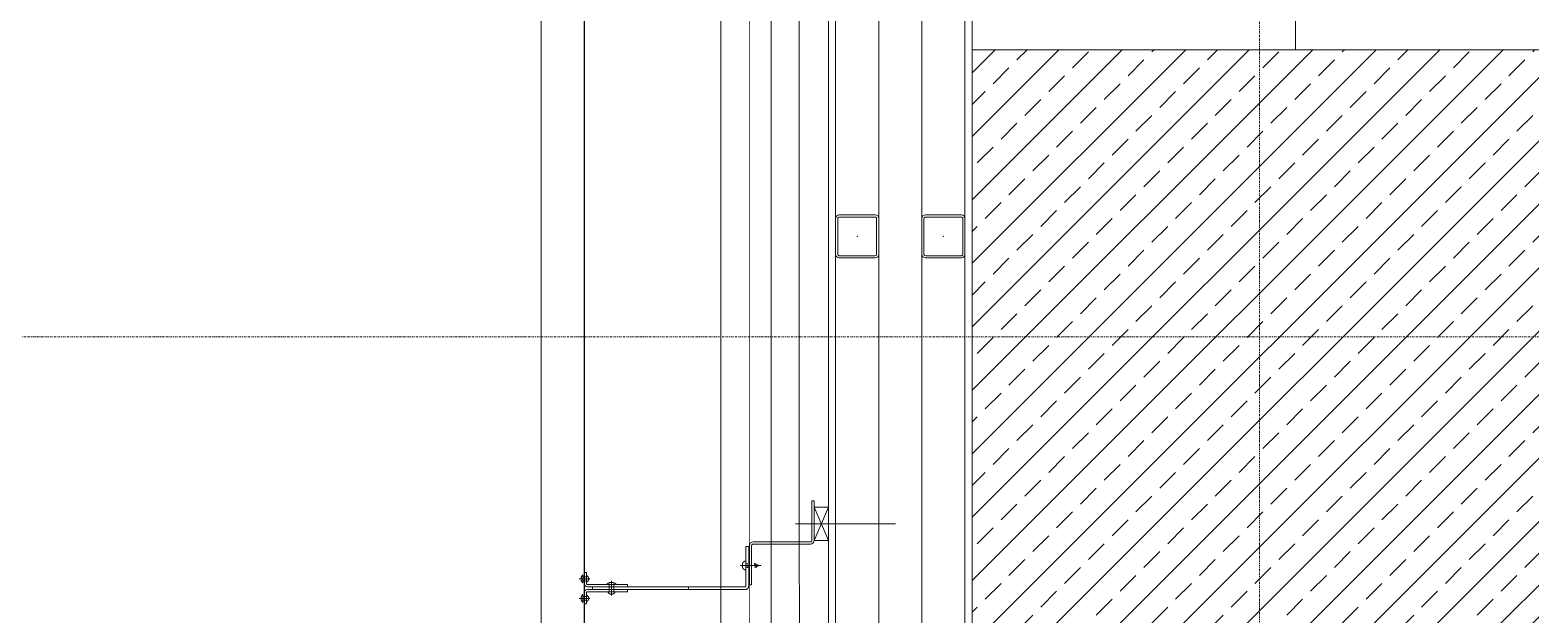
# Model space of a CAD drawing. Extents: x -1439 to 23780, y -1362 to 4476.
# Drawn here: x 12941.3 to 13150.2, y 1946.4 to 2027.8 of the extents above; entities that cross this region are included whole.
import ezdxf

# ---------------------------------------------------------------- set-up
doc = ezdxf.new("R2010")
doc.units = 0
doc.header["$MEASUREMENT"] = 0
for name, pattern in [('Audi$0$DASHDOT2', [0.5, 0.25, -0.125, 0, -0.125]), ('Audi$0$DOT2', [0.125, 0, -0.125]), ('Audi$0$HIDDEN', [0.375, 0.25, -0.125])]:
    doc.linetypes.add(name, pattern=pattern)
doc.layers.get('0').update_dxf_attribs({"color": 9, "lineweight": 9})
for name, color, linetype, lineweight in [('Audi$0$01', 8, 'Continuous', 9), ('Audi$0$06B', 8, 'Continuous', 9), ('Audi$0$06C', 8, 'Continuous', 9), ('Audi$0$06D', 8, 'Continuous', 9), ('Audi$0$09W', 8, 'Continuous', 9), ('Audi$0$10', 8, 'Continuous', 9), ('Audi$0$11', 8, 'Continuous', 9), ('Audi$0$20', 8, 'Audi$0$DOT2', 9), ('Audi$0$24', 8, 'Audi$0$DASHDOT2', 9), ('Audi$0$33', 8, 'Audi$0$BATTING', 9), ('Audi$0$35', 8, 'Continuous', 9)]:
    doc.layers.add(name, color=color, linetype=linetype, lineweight=lineweight)
doc.linetypes.add('Audi$0$BATTING', pattern='A,0.0001,-0.1,[134,ltypeshp.shx,S=0.1,R=0,X=-0.1,Y=0],-0.2,[134,ltypeshp.shx,S=0.1,R=180,X=0.1,Y=0],-0.1', length=0.4001)

# ---------------------------------------------------------------- blocks, each defined once
blk = doc.blocks.new('Audi$0$p-kolon_80x80')
at = {"layer": 'Audi$0$09W'}
h = blk.add_hatch(dxfattribs=at)
h.set_pattern_fill('ANSI33', color=256, scale=25, style=0)
h.set_pattern_definition([(45, (-1222.5, -385), (-4.419417, 4.419417), []), (45, (-1218.0806, -385), (-4.419417, 4.419417), [3.125, -1.5625])])
h.paths.add_polyline_path([(-40, -40), (40, -40), (40, 40), (-40, 40)])
blk.add_lwpolyline([(-40, -40), (40, -40), (40, 40), (-40, 40)], close=True)
blk = doc.blocks.new('Audi$0$P-AKS_AUDI')
at = {"layer": 'Audi$0$24'}
for points in [[(-3500, -2590), (-3500, 1250)], [(-3840, -800), (360, -800)]]:
    blk.add_lwpolyline(points, dxfattribs=at)
blk = doc.blocks.new('Audi$0$p- alum kaplama profil')
at = {"lineweight": 13}
blk.add_lwpolyline([(7.12, 12.59), (7.12, 26.49)], dxfattribs=at)
at = {"lineweight": 5}
blk.add_lwpolyline([(9.44, 15.16), (4.79, 15.16), (4.79, 17.16), (9.44, 17.16)], close=True, dxfattribs=at)
for points in [[(4.79, 15.16), (9.44, 17.16)], [(9.44, 15.16), (4.79, 17.16)]]:
    blk.add_lwpolyline(points, dxfattribs=at)
at = {"lineweight": 18}
blk.add_lwpolyline([(4.09, 6.16), (-1.41, 6.16), (-1.41, 6.46), (4.09, 6.46, 0.414214), (4.29, 6.66), (4.29, 14.66, -0.414214), (4.79, 15.16), (10.29, 15.16), (10.29, 14.86), (4.79, 14.86, 0.414214), (4.59, 14.66), (4.59, 6.66, -0.414214)], format="xyb", close=True, dxfattribs=at)
blk.add_lwpolyline([(-2.06, 5.56), (-2.06, -2.34), (-2.06, -15.69), (-1.66, -15.69), (-1.66, -2.34), (-1.66, 5.56), (-1.66, 5.56), (-1.66, 5.57), (-1.66, 5.57), (-1.66, 5.58), (-1.66, 5.58), (-1.65, 5.59), (-1.65, 5.59), (-1.65, 5.59), (-1.65, 5.6), (-1.65, 5.6), (-1.64, 5.61), (-1.64, 5.61), (-1.64, 5.62), (-1.64, 5.62), (-1.63, 5.62), (-1.63, 5.63), (-1.63, 5.63), (-1.62, 5.63), (-1.62, 5.64), (-1.61, 5.64), (-1.61, 5.64), (-1.61, 5.64), (-1.6, 5.65), (-1.6, 5.65), (-1.59, 5.65), (-1.59, 5.65), (-1.58, 5.65), (-1.58, 5.65), (-1.57, 5.66), (-1.57, 5.66), (-1.56, 5.66), (-1.56, 5.66), (3.94, 5.66), (3.94, 6.06), (-1.56, 6.06), (-1.58, 6.06), (-1.61, 6.05), (-1.63, 6.05), (-1.66, 6.05), (-1.68, 6.04), (-1.7, 6.03), (-1.73, 6.03), (-1.75, 6.02), (-1.77, 6.01), (-1.79, 6), (-1.82, 5.99), (-1.84, 5.97), (-1.86, 5.96), (-1.88, 5.94), (-1.89, 5.93), (-1.91, 5.91), (-1.93, 5.89), (-1.95, 5.87), (-1.96, 5.85), (-1.97, 5.83), (-1.99, 5.81), (-2, 5.79), (-2.01, 5.77), (-2.02, 5.75), (-2.03, 5.72), (-2.04, 5.7), (-2.04, 5.68), (-2.05, 5.65), (-2.05, 5.63), (-2.06, 5.61), (-2.06, 5.58)], close=True)
blk.add_lwpolyline([(-1.66, -2.34), (-2.06, -2.34)])
for points in [[(-2.36, -10.84), (-2.36, -16.39), (-2.36, -16.39, -0.414214), (-2.51, -16.54), (-2.51, -16.54), (-4.06, -16.54), (-4.06, -16.84), (-2.51, -16.84), (-2.51, -16.84, 0.414214), (-2.06, -16.39), (-2.06, -10.84)], [(-1.36, -10.84), (-1.66, -10.84), (-1.66, -16.39, 0.414214), (-1.21, -16.84), (-1.21, -16.84), (0.34, -16.84), (0.34, -16.54), (-1.21, -16.54), (-1.21, -16.54, -0.414214), (-1.36, -16.39), (-1.36, -16.39)]]:
    blk.add_lwpolyline(points, format="xyb", close=True)
for points in [[(1.61, 6.87, -10), (0.98, 6.96, -10)], [(1.56, 7.05, -10), (1.02, 7.13, -10)], [(1.05, 6.91, -10), (1.29, 7.56, -10)], [(1.29, 4.93, -10), (1.29, 7.8, -10)], [(1.53, 6.82, -10), (1.29, 7.56, -10)], [(0.67, 5.66, -10), (1.91, 5.66, -10)], [(0.67, 5.66, -10), (0.67, 5.64, -10), (0.67, 5.62, -10), (0.67, 5.6, -10), (0.68, 5.58, -10), (0.68, 5.56, -10), (0.69, 5.54, -10), (0.69, 5.52, -10), (0.7, 5.5, -10), (0.7, 5.48, -10), (0.71, 5.46, -10), (0.72, 5.45, -10), (0.73, 5.43, -10), (0.74, 5.41, -10), (0.75, 5.4, -10), (0.76, 5.38, -10), (0.77, 5.36, -10), (0.79, 5.35, -10), (0.8, 5.33, -10), (0.81, 5.32, -10), (0.83, 5.31, -10), (0.84, 5.29, -10), (0.86, 5.28, -10), (0.87, 5.27, -10), (0.89, 5.26, -10), (0.91, 5.25, -10), (0.92, 5.24, -10), (0.94, 5.23, -10), (0.96, 5.22, -10), (0.98, 5.21, -10), (1, 5.21, -10), (1.02, 5.2, -10), (1.03, 5.2, -10)], [(0.96, 5.66, -10), (0.97, 5.66, -10), (0.97, 5.66, -10), (0.97, 5.66, -10), (0.98, 5.66, -10), (0.98, 5.66, -10), (0.99, 5.66, -10), (0.99, 5.66, -10), (1, 5.66, -10), (1, 5.67, -10), (1, 5.67, -10), (1.01, 5.67, -10), (1.01, 5.67, -10), (1.01, 5.67, -10), (1.02, 5.68, -10), (1.02, 5.68, -10), (1.02, 5.68, -10), (1.03, 5.69, -10), (1.03, 5.69, -10), (1.03, 5.69, -10), (1.04, 5.7, -10), (1.04, 5.7, -10), (1.04, 5.7, -10), (1.04, 5.71, -10), (1.04, 5.71, -10), (1.05, 5.72, -10), (1.05, 5.72, -10), (1.05, 5.72, -10), (1.05, 5.73, -10), (1.05, 5.73, -10), (1.05, 5.74, -10), (1.05, 5.74, -10), (1.05, 5.75, -10)], [(1.33, 5.85, -10), (0.98, 5.88, -10)], [(1.03, 5.2, -10), (1.04, 5.2, -10), (1.05, 5.19, -10), (1.05, 5.19, -10), (1.06, 5.19, -10), (1.06, 5.19, -10), (1.07, 5.19, -10), (1.07, 5.19, -10), (1.08, 5.19, -10), (1.08, 5.19, -10), (1.09, 5.19, -10), (1.09, 5.18, -10), (1.1, 5.18, -10), (1.1, 5.18, -10), (1.11, 5.18, -10), (1.11, 5.18, -10), (1.12, 5.18, -10), (1.12, 5.18, -10), (1.13, 5.18, -10), (1.13, 5.18, -10), (1.14, 5.18, -10), (1.15, 5.18, -10), (1.15, 5.18, -10), (1.16, 5.17, -10), (1.16, 5.17, -10), (1.17, 5.17, -10), (1.17, 5.17, -10), (1.18, 5.17, -10), (1.18, 5.17, -10), (1.19, 5.17, -10), (1.19, 5.17, -10), (1.2, 5.17, -10), (1.2, 5.17, -10)], [(1.05, 5.83, -10), (1.05, 6.01, -10)], [(1.05, 5.75, -10), (1.05, 5.83, -10)], [(1.2, 5.17, -10), (1.2, 5.2, -10)], [(1.38, 5.2, -10), (1.2, 5.2, -10)], [(1.29, 6.16, -10), (1.29, 6.26, -10)], [(1.38, 5.17, -10), (1.38, 5.2, -10)], [(1.38, 5.17, -10), (1.38, 5.17, -10), (1.39, 5.17, -10), (1.39, 5.17, -10), (1.4, 5.17, -10), (1.41, 5.17, -10), (1.41, 5.17, -10), (1.42, 5.17, -10), (1.42, 5.17, -10), (1.43, 5.17, -10), (1.43, 5.18, -10), (1.44, 5.18, -10), (1.44, 5.18, -10), (1.45, 5.18, -10), (1.45, 5.18, -10), (1.46, 5.18, -10), (1.46, 5.18, -10), (1.47, 5.18, -10), (1.47, 5.18, -10), (1.48, 5.18, -10), (1.48, 5.18, -10), (1.49, 5.18, -10), (1.5, 5.19, -10), (1.5, 5.19, -10), (1.51, 5.19, -10), (1.51, 5.19, -10), (1.52, 5.19, -10), (1.52, 5.19, -10), (1.53, 5.19, -10), (1.53, 5.19, -10), (1.54, 5.19, -10), (1.54, 5.2, -10), (1.55, 5.2, -10)], [(1.53, 5.75, -10), (1.53, 5.92, -10)], [(1.53, 5.75, -10), (1.53, 5.74, -10), (1.53, 5.74, -10), (1.53, 5.73, -10), (1.53, 5.73, -10), (1.53, 5.72, -10), (1.54, 5.72, -10), (1.54, 5.72, -10), (1.54, 5.71, -10), (1.54, 5.71, -10), (1.54, 5.7, -10), (1.54, 5.7, -10), (1.55, 5.7, -10), (1.55, 5.69, -10), (1.55, 5.69, -10), (1.55, 5.69, -10), (1.56, 5.68, -10), (1.56, 5.68, -10), (1.56, 5.68, -10), (1.57, 5.67, -10), (1.57, 5.67, -10), (1.58, 5.67, -10), (1.58, 5.67, -10), (1.58, 5.67, -10), (1.59, 5.66, -10), (1.59, 5.66, -10), (1.6, 5.66, -10), (1.6, 5.66, -10), (1.6, 5.66, -10), (1.61, 5.66, -10), (1.61, 5.66, -10), (1.62, 5.66, -10), (1.62, 5.66, -10)], [(1.55, 5.2, -10), (1.57, 5.2, -10), (1.59, 5.21, -10), (1.6, 5.21, -10), (1.62, 5.22, -10), (1.64, 5.23, -10), (1.66, 5.24, -10), (1.68, 5.25, -10), (1.69, 5.26, -10), (1.71, 5.27, -10), (1.73, 5.28, -10), (1.74, 5.29, -10), (1.76, 5.31, -10), (1.77, 5.32, -10), (1.78, 5.33, -10), (1.8, 5.35, -10), (1.81, 5.36, -10), (1.82, 5.38, -10), (1.83, 5.4, -10), (1.84, 5.41, -10), (1.85, 5.43, -10), (1.86, 5.45, -10), (1.87, 5.46, -10), (1.88, 5.48, -10), (1.89, 5.5, -10), (1.89, 5.52, -10), (1.9, 5.54, -10), (1.9, 5.56, -10), (1.9, 5.58, -10), (1.91, 5.6, -10), (1.91, 5.62, -10), (1.91, 5.64, -10), (1.91, 5.66, -10)], [(-2.36, -12.52, 0), (-2.4, -12.53, 0), (-2.43, -12.56, 0), (-2.47, -12.58, 0), (-2.5, -12.6, 0), (-2.53, -12.63, 0), (-2.56, -12.66, 0), (-2.59, -12.69, 0), (-2.61, -12.73, 0), (-2.63, -12.76, 0), (-2.65, -12.8, 0), (-2.67, -12.84, 0), (-2.68, -12.88, 0), (-2.69, -12.92, 0), (-2.7, -12.96, 0), (-2.71, -13, 0), (-2.71, -13.04, 0), (-2.71, -13.08, 0), (-2.7, -13.13, 0), (-2.69, -13.17, 0), (-2.68, -13.21, 0), (-2.67, -13.25, 0), (-2.65, -13.28, 0), (-2.63, -13.32, 0), (-2.61, -13.36, 0), (-2.59, -13.39, 0), (-2.56, -13.42, 0), (-2.53, -13.45, 0), (-2.5, -13.48, 0), (-2.47, -13.51, 0), (-2.43, -13.53, 0), (-2.4, -13.55, 0), (-2.36, -13.57, 0)], [(-2.36, -13.04, 0), (-2.36, -12.52, 0)], [(-1.36, -13.04, 0), (-1.36, -12.37, 0)], [(-1.36, -13.72, 0), (-1.32, -13.68, 0), (-1.29, -13.65, 0), (-1.26, -13.61, 0), (-1.23, -13.58, 0), (-1.2, -13.54, 0), (-1.18, -13.5, 0), (-1.16, -13.45, 0), (-1.14, -13.41, 0), (-1.12, -13.37, 0), (-1.1, -13.32, 0), (-1.09, -13.28, 0), (-1.08, -13.23, 0), (-1.07, -13.18, 0), (-1.06, -13.14, 0), (-1.06, -13.09, 0), (-1.06, -13.04, 0), (-1.06, -12.99, 0), (-1.06, -12.95, 0), (-1.07, -12.9, 0), (-1.08, -12.85, 0), (-1.09, -12.81, 0), (-1.1, -12.76, 0), (-1.12, -12.72, 0), (-1.14, -12.67, 0), (-1.16, -12.63, 0), (-1.18, -12.59, 0), (-1.2, -12.55, 0), (-1.23, -12.51, 0), (-1.26, -12.47, 0), (-1.29, -12.43, 0), (-1.32, -12.4, 0), (-1.36, -12.37, 0)], [(-2.86, -13.04, 0), (-0.86, -13.04, 0)], [(-2.36, -13.04, 0), (-2.36, -12.73, 0)], [(-2.36, -12.73, 0), (-2.36, -13.04, 0)], [(-1.36, -12.73, 0), (-2.36, -12.73, 0)], [(-2.36, -13.04, 0), (-2.36, -13.36, 0)], [(-2.36, -13.04, 0), (-2.36, -13.57, 0)], [(-2.36, -13.36, 0), (-2.36, -13.04, 0)], [(-1.36, -13.36, 0), (-2.36, -13.36, 0)], [(-1.36, -13.04, 0), (-1.36, -13.72, 0)], [(-2.85, -16.54, 0), (-2.86, -16.51, 0), (-2.87, -16.47, 0), (-2.89, -16.44, 0), (-2.91, -16.41, 0), (-2.93, -16.38, 0), (-2.96, -16.35, 0), (-2.98, -16.33, 0), (-3.01, -16.31, 0), (-3.04, -16.29, 0), (-3.07, -16.27, 0), (-3.11, -16.25, 0), (-3.14, -16.24, 0), (-3.18, -16.23, 0), (-3.21, -16.22, 0), (-3.25, -16.22, 0), (-3.29, -16.22, 0), (-3.32, -16.22, 0), (-3.36, -16.22, 0), (-3.39, -16.23, 0), (-3.43, -16.24, 0), (-3.46, -16.25, 0), (-3.5, -16.27, 0), (-3.53, -16.29, 0), (-3.56, -16.31, 0), (-3.59, -16.33, 0), (-3.61, -16.35, 0), (-3.64, -16.38, 0), (-3.66, -16.41, 0), (-3.68, -16.44, 0), (-3.7, -16.47, 0), (-3.71, -16.51, 0), (-3.73, -16.54, 0)], [(-3.29, -16.54, 0), (-3.73, -16.54, 0)], [(-3.29, -16.54, 0), (-3.55, -16.54, 0)], [(-3.55, -16.54, 0), (-3.29, -16.54, 0)], [(-3.55, -17.04, 0), (-3.55, -16.54, 0)], [(-3.29, -17.54, 0), (-3.29, -16.04, 0)], [(-3.29, -16.54, 0), (-2.85, -16.54, 0)], [(-3.29, -16.54, 0), (-3.03, -16.54, 0)], [(-3.03, -16.54, 0), (-3.29, -16.54, 0)], [(-3.03, -17.04, 0), (-3.03, -16.54, 0)], [(-1, -16.54, 0), (-0.98, -16.51, 0), (-0.97, -16.47, 0), (-0.95, -16.44, 0), (-0.93, -16.41, 0), (-0.91, -16.38, 0), (-0.88, -16.35, 0), (-0.86, -16.33, 0), (-0.83, -16.31, 0), (-0.8, -16.29, 0), (-0.77, -16.27, 0), (-0.73, -16.25, 0), (-0.7, -16.24, 0), (-0.66, -16.23, 0), (-0.63, -16.22, 0), (-0.59, -16.22, 0), (-0.56, -16.22, 0), (-0.52, -16.22, 0), (-0.48, -16.22, 0), (-0.45, -16.23, 0), (-0.41, -16.24, 0), (-0.38, -16.25, 0), (-0.34, -16.27, 0), (-0.31, -16.29, 0), (-0.28, -16.31, 0), (-0.25, -16.33, 0), (-0.23, -16.35, 0), (-0.2, -16.38, 0), (-0.18, -16.41, 0), (-0.16, -16.44, 0), (-0.14, -16.47, 0), (-0.13, -16.51, 0), (-0.12, -16.54, 0)], [(-0.56, -16.54, 0), (-1, -16.54, 0)], [(-0.56, -16.54, 0), (-0.82, -16.54, 0)], [(-0.82, -16.54, 0), (-0.56, -16.54, 0)], [(-0.82, -17.04, 0), (-0.82, -16.54, 0)], [(-0.56, -17.54, 0), (-0.56, -16.04, 0)], [(-0.56, -16.54, 0), (-0.3, -16.54, 0)], [(-0.56, -16.54, 0), (-0.12, -16.54, 0)], [(-0.3, -16.54, 0), (-0.56, -16.54, 0)], [(-0.3, -17.04, 0), (-0.3, -16.54, 0)], [(-3.84, -17.04, 0), (-3.81, -17.07, 0), (-3.78, -17.1, 0), (-3.75, -17.12, 0), (-3.72, -17.15, 0), (-3.69, -17.17, 0), (-3.66, -17.19, 0), (-3.62, -17.21, 0), (-3.59, -17.23, 0), (-3.55, -17.24, 0), (-3.52, -17.26, 0), (-3.48, -17.27, 0), (-3.44, -17.28, 0), (-3.4, -17.28, 0), (-3.36, -17.29, 0), (-3.32, -17.29, 0), (-3.29, -17.29, 0), (-3.25, -17.29, 0), (-3.21, -17.29, 0), (-3.17, -17.28, 0), (-3.13, -17.28, 0), (-3.09, -17.27, 0), (-3.06, -17.26, 0), (-3.02, -17.24, 0), (-2.98, -17.23, 0), (-2.95, -17.21, 0), (-2.91, -17.19, 0), (-2.88, -17.17, 0), (-2.85, -17.15, 0), (-2.82, -17.12, 0), (-2.79, -17.1, 0), (-2.76, -17.07, 0), (-2.73, -17.04, 0)], [(-3.29, -17.04, 0), (-3.84, -17.04, 0)], [(-3.29, -17.04, 0), (-2.73, -17.04, 0)], [(-0.56, -17.04, 0), (-1.11, -17.04, 0)], [(0, -17.04, 0), (-0.03, -17.07, 0), (-0.06, -17.1, 0), (-0.09, -17.12, 0), (-0.12, -17.15, 0), (-0.15, -17.17, 0), (-0.18, -17.19, 0), (-0.22, -17.21, 0), (-0.25, -17.23, 0), (-0.29, -17.24, 0), (-0.33, -17.26, 0), (-0.36, -17.27, 0), (-0.4, -17.28, 0), (-0.44, -17.28, 0), (-0.48, -17.29, 0), (-0.52, -17.29, 0), (-0.56, -17.29, 0), (-0.59, -17.29, 0), (-0.63, -17.29, 0), (-0.67, -17.28, 0), (-0.71, -17.28, 0), (-0.75, -17.27, 0), (-0.79, -17.26, 0), (-0.82, -17.24, 0), (-0.86, -17.23, 0), (-0.89, -17.21, 0), (-0.93, -17.19, 0), (-0.96, -17.17, 0), (-0.99, -17.15, 0), (-1.02, -17.12, 0), (-1.05, -17.1, 0), (-1.08, -17.07, 0), (-1.11, -17.04, 0)], [(-0.56, -17.04, 0), (0, -17.04, 0)]]:
    blk.add_polyline3d(points)
blk = doc.blocks.new('Audi$0$prf-60x60')
for points in [[(-2.5, -6), (2.5, -6, 0.414214), (3, -5.5), (3, -0.5, 0.414214), (2.5, 0), (-2.5, 0, 0.414214), (-3, -0.5), (-3, -5.5, 0.414214)], [(-2.5, -5.7), (2.5, -5.7, 0.414214), (2.7, -5.5), (2.7, -0.5, 0.414214), (2.5, -0.3), (-2.5, -0.3, 0.414214), (-2.7, -0.5), (-2.7, -5.5, 0.414214)]]:
    blk.add_lwpolyline(points, format="xyb", close=True)
at = {"color": 252}
blk.add_point((0, -3), dxfattribs=at)
blk = doc.blocks.new('Audi$0$p-2. kat planı')
at = {"layer": 'Audi$0$06C'}
blk.add_lwpolyline([(13012.5, 1124.33), (13012.5, 1124.33), (13012.5, 2865), (16712.5, 2865), (16712.49, 2206.39)], dxfattribs=at)
blk.add_lwpolyline([(13012.5, 1124.33), (13012.5, 1124.33), (13012.5, 2865), (16712.5, 2865), (16712.49, 2206.39)], dxfattribs=at)
at = {"layer": 'Audi$0$06D'}
for points in [[(13037.5, 1825), (13037.5, 2840), (13925, 2840)], [(13044.5, 1825), (13044.5, 2833), (13925, 2833), (13925, 2825)], [(13059.5, 2390), (13059.5, 1825)], [(13065.5, 1825), (13065.5, 2390)], [(13117.5, 2025), (13117.5, 2390)]]:
    blk.add_lwpolyline(points, dxfattribs=at)
at = {"layer": 'Audi$0$10'}
for points, const_width in [([(13018.5, 1124.33), (13018.5, 2859), (16706.5, 2859), (16706.5, 2206.39)], 0.2), ([(13018.5, 1124.33), (13018.5, 2859), (16706.5, 2859), (16706.5, 2206.39)], 0.2), ([(13041.5, 1818.19), (13041.5, 2836), (13931.45, 2836)], 0.1)]:
    blk.add_lwpolyline(points, dxfattribs=dict(at, const_width=const_width))
at = {"layer": 'Audi$0$11'}
for points in [[(13052.5, 2390), (13052.5, 2390), (13052.5, 1824), (13072.5, 1824), (13072.5, 2390)], [(13053.5, 2390), (13053.5, 1825), (13071.5, 1825), (13071.5, 2390)]]:
    blk.add_lwpolyline(points, dxfattribs=at)
at = {"layer": 'Audi$0$20', "linetype": 'Audi$0$HIDDEN'}
blk.add_lwpolyline([(16671.49, 2158.03, 0.152192), (13054.42, 1065.28, 0.152192)], format="xyb", dxfattribs=at)
at = {"layer": 'Audi$0$33', "ltscale": 0.4}
blk.add_lwpolyline([(13925, 2829), (13048.29, 2829), (13048.46, 1825)], dxfattribs=at)
at = {"layer": 'Audi$0$01'}
blk.add_blockref('Audi$0$p-kolon_80x80', (13112.5, 1985), dxfattribs=at)
at = {"layer": 'Audi$0$10'}
for p in [(13056.5, 2002), (13068.5, 2002)]:
    blk.add_blockref('Audi$0$prf-60x60', p, dxfattribs=at)
at = {"layer": 'Audi$0$10', "xscale": -1, "rotation": 270}
blk.add_blockref('Audi$0$p- alum kaplama profil', (13035.34, 1951.86), dxfattribs=at)
at = {"layer": 'Audi$0$24'}
blk.add_blockref('Audi$0$P-AKS_AUDI', (16612.5, 2785), dxfattribs=at)

msp = doc.modelspace()

# ---------------------------------------------------------------- linework, layer by layer
at = {"layer": 'Audi$0$06B'}
for points in [[(13055.87, 1124.03, -0.149972), (16650.5, 2206.09)], [(13033.61, 1157.26, -0.075525), (14783.96, 1979.92, -0.075525)]]:
    msp.add_lwpolyline(points, format="xyb", dxfattribs=at)
at = {"layer": 'Audi$0$06C'}
msp.add_lwpolyline([(13124.69, 1100.45), (13117.7, 1111.05, -0.146397), (16605.5, 2161.14), (16605.5, 2148.44, 0.146396), (13124.69, 1100.45, 3.321415)], format="xyb", dxfattribs=at)
at = {"layer": 'Audi$0$20', "linetype": 'Audi$0$HIDDEN'}
for points in [[(13074.5, 1250.48, -0.146575), (16650.5, 2301.36, -0.146575)], [(13074.5, 1209.1, -0.147553), (16652.5, 2266.71)]]:
    msp.add_lwpolyline(points, format="xyb", dxfattribs=at)
at = {"layer": 'Audi$0$35'}
msp.add_lwpolyline([(16650.5, 2363), (16650.5, 2272.98, 0.147272), (13074.5, 1216.59), (13074.5, 1835), (13854.5, 1835), (13854.5, 2483.5), (13840.44, 2489.8), (13837.5, 2489.8), (13837.5, 2570.2), (13840.5, 2570.2), (13854.5, 2576.5), (13854.5, 2580), (13854.5, 2657), (13835.5, 2657), (13835.5, 2763), (13854.5, 2763), (13854.5, 2803), (14182.5, 2803), (14182.5, 2363)], format="xyb", close=True, dxfattribs=at)

# ---------------------------------------------------------------- block references
msp.add_blockref('Audi$0$p-2. kat planı', (0, 0))

doc.saveas('drawing.dxf')
